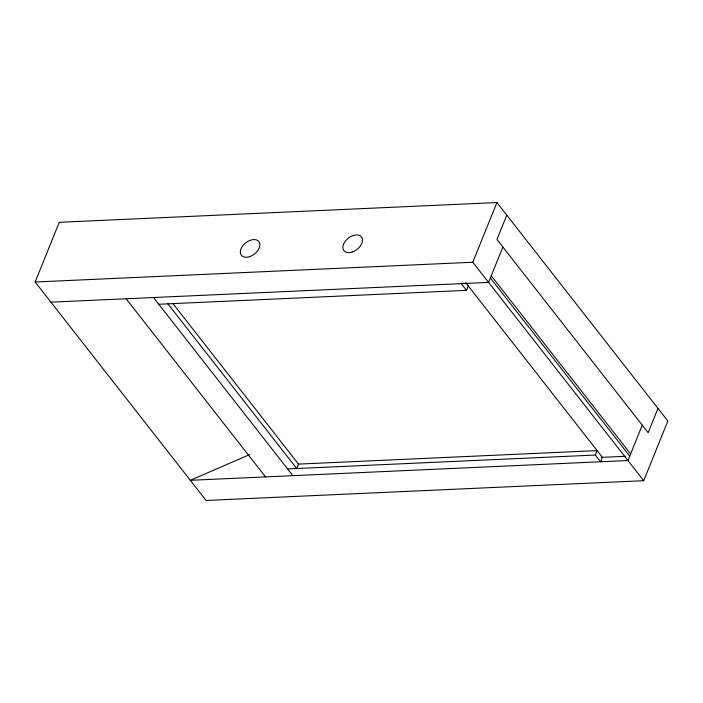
<?xml version="1.0" encoding="UTF-8"?>
<svg xmlns="http://www.w3.org/2000/svg" width="703" height="703" viewBox="0 0 703 703"><rect width="100%" height="100%" fill="white"/><g stroke="black" fill="none" stroke-linecap="round" stroke-linejoin="round"><path stroke-width="1.05" d="M35.15 282L59.272 222.306L496.916 202.543L667.85 421L643.728 480.694L206.084 500.457L35.15 282L472.803 262.237L643.728 480.694M472.803 262.237L496.916 202.543M158.764 304.258L466.484 290.357L468.268 285.936M506.775 215.144L496.951 239.459L648.166 432.714L657.99 408.39M502.865 247.025L488.576 282.395L50.932 302.167M465.641 282.571L602.383 457.337L600.599 461.766L595.344 455.043L597.128 450.614L298.169 464.121M642.243 425.148L627.955 460.527L190.302 480.298L249.644 454.595M287.624 468.936L595.344 455.043M601.267 457.389L625.362 456.3M491.256 275.769L630.635 453.892M490.36 277.975L629.739 456.106M461.221 283.634L466.484 290.357M173.043 303.731L298.52 464.103L296.736 468.532L167.876 303.845M153.5 297.536L292.879 475.659M126.153 298.766L265.523 476.898M352.115 252.069A11.116 7.118 -38 0 0 361.456 236.937A11.116 7.118 -38 0 0 344.523 242.35A11.116 7.118 -38 0 0 352.115 252.069M249.539 256.7A11.116 7.118 -38 0 0 258.88 241.568A11.116 7.118 -38 0 0 241.946 246.981A11.116 7.118 -38 0 0 249.539 256.7"/></g></svg>
